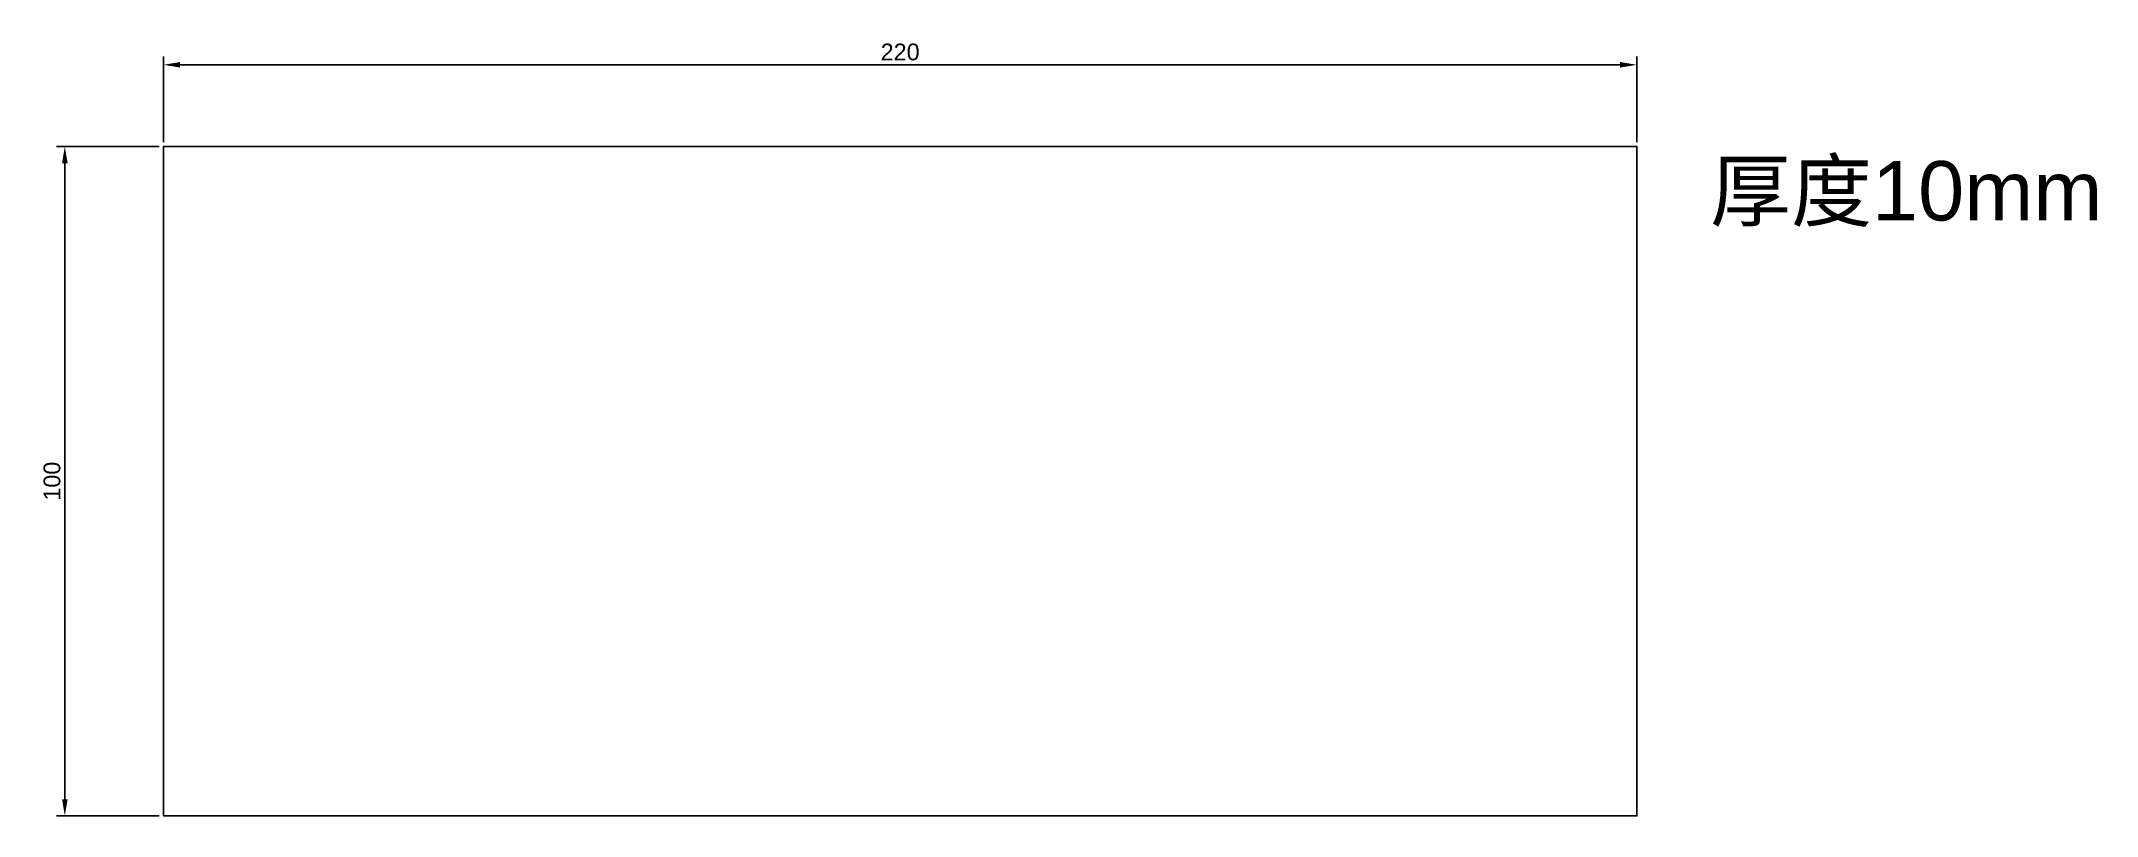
# Model space of a CAD drawing. Header units: millimetres. Extents: x -18 to 289, y 0 to 116.
import ezdxf

# ---------------------------------------------------------------- set-up
doc = ezdxf.new("R2010")
doc.units = ezdxf.units.MM
doc.linetypes.add('HIDDEN2', pattern=[4.7625, 3.175, -1.5875])
doc.layers.add('虚线', color=7, linetype='HIDDEN2')
doc.styles.get("Standard").update_dxf_attribs({"font": 'arial.ttf'})
doc.dimstyles.new('ISO-25', dxfattribs={"dimtxt": 2.5, "dimasz": 2.5, "dimexe": 1.25, "dimexo": 0.625, "dimtad": 1, "dimtxsty": 'Standard', "dimcen": 2.5, "dimadec": 0, "dimazin": 0, "dimtfac": 1, "dimtmove": 0, "dimatfit": 3, "dimfxl": 1, "dimarcsym": 0})

# ---------------------------------------------------------------- blocks, each defined once
blk = doc.blocks.new('*D1')
at = {"color": 0, "lineweight": -2, "transparency": 16777216}
for p, q in [((0, 100.62), (0, 113.45)), ((217.5, 112.2), (2.5, 112.2)), ((220, 100.62), (220, 113.45))]:
    blk.add_line(p, q, dxfattribs=at)
at = {"color": 0, "transparency": 16777216}
for points in [[(2.5, 112.61), (2.5, 111.78), (0, 112.2)], [(217.5, 112.61), (217.5, 111.78), (220, 112.2)]]:
    blk.add_solid(points, dxfattribs=at)
at = {"layer": 'Defpoints', "color": 0, "transparency": 16777216}
for p in [(0, 112.2), (0, 100), (220, 100)]:
    blk.add_point(p, dxfattribs=at)
at = {"color": 0, "transparency": 16777216, "insert": (110, 114.1), "char_height": 2.5, "attachment_point": 5}
blk.add_mtext('220', dxfattribs=at)
blk = doc.blocks.new('*D2')
at = {"color": 0, "lineweight": -2, "transparency": 16777216}
for p, q in [((-0.63, 100), (-15.97, 100)), ((-14.72, 97.5), (-14.72, 2.5)), ((-0.63, 0), (-15.97, 0))]:
    blk.add_line(p, q, dxfattribs=at)
at = {"color": 0, "transparency": 16777216}
for points in [[(-15.13, 97.5), (-14.3, 97.5), (-14.72, 100)], [(-15.13, 2.5), (-14.3, 2.5), (-14.72, 0)]]:
    blk.add_solid(points, dxfattribs=at)
at = {"layer": 'Defpoints', "color": 0, "transparency": 16777216}
for p in [(0, 100), (0, 0), (-14.72, 0)]:
    blk.add_point(p, dxfattribs=at)
at = {"color": 0, "transparency": 16777216, "insert": (-16.62, 50), "char_height": 2.5, "attachment_point": 5, "rotation": 90}
blk.add_mtext('100', dxfattribs=at)

msp = doc.modelspace()

# ---------------------------------------------------------------- linework, layer by layer
for p, q in [((0, 100), (38, 100)), ((220, 100), (182, 100)), ((0, 0), (38, 0)), ((220, 0), (182, 0))]:
    msp.add_line(p, q)
msp.add_lwpolyline([(0, 0), (220, 0), (220, 100), (0, 100)], close=True)

# ---------------------------------------------------------------- texts
at = {"layer": '虚线', "insert": (230.929, 97.809), "char_height": 8.86151, "attachment_point": 1}
msp.add_mtext_dynamic_manual_height_columns('\\pxsm1.5;{\\fSimSun|b0|i0|c134|p2;厚度}10mm', width=230.64993, gutter_width=44.308, heights=[89.003], dxfattribs=at)

# ---------------------------------------------------------------- dimensions: what is measured, and where the dimension line sits
dim = msp.add_linear_dim(base=(0, 112.198), p1=(220, 100), p2=(0, 100), dimstyle='ISO-25')
dim.commit()
dim.dimension.update_dxf_attribs({"geometry": '*D1', "text_midpoint": (110, 114.1)})
dim = msp.add_linear_dim(base=(-14.716, 0), p1=(0, 100), p2=(0, 0), angle=90, dimstyle='ISO-25')
dim.commit()
dim.dimension.update_dxf_attribs({"geometry": '*D2', "text_midpoint": (-16.617, 50)})

doc.saveas('drawing.dxf')
